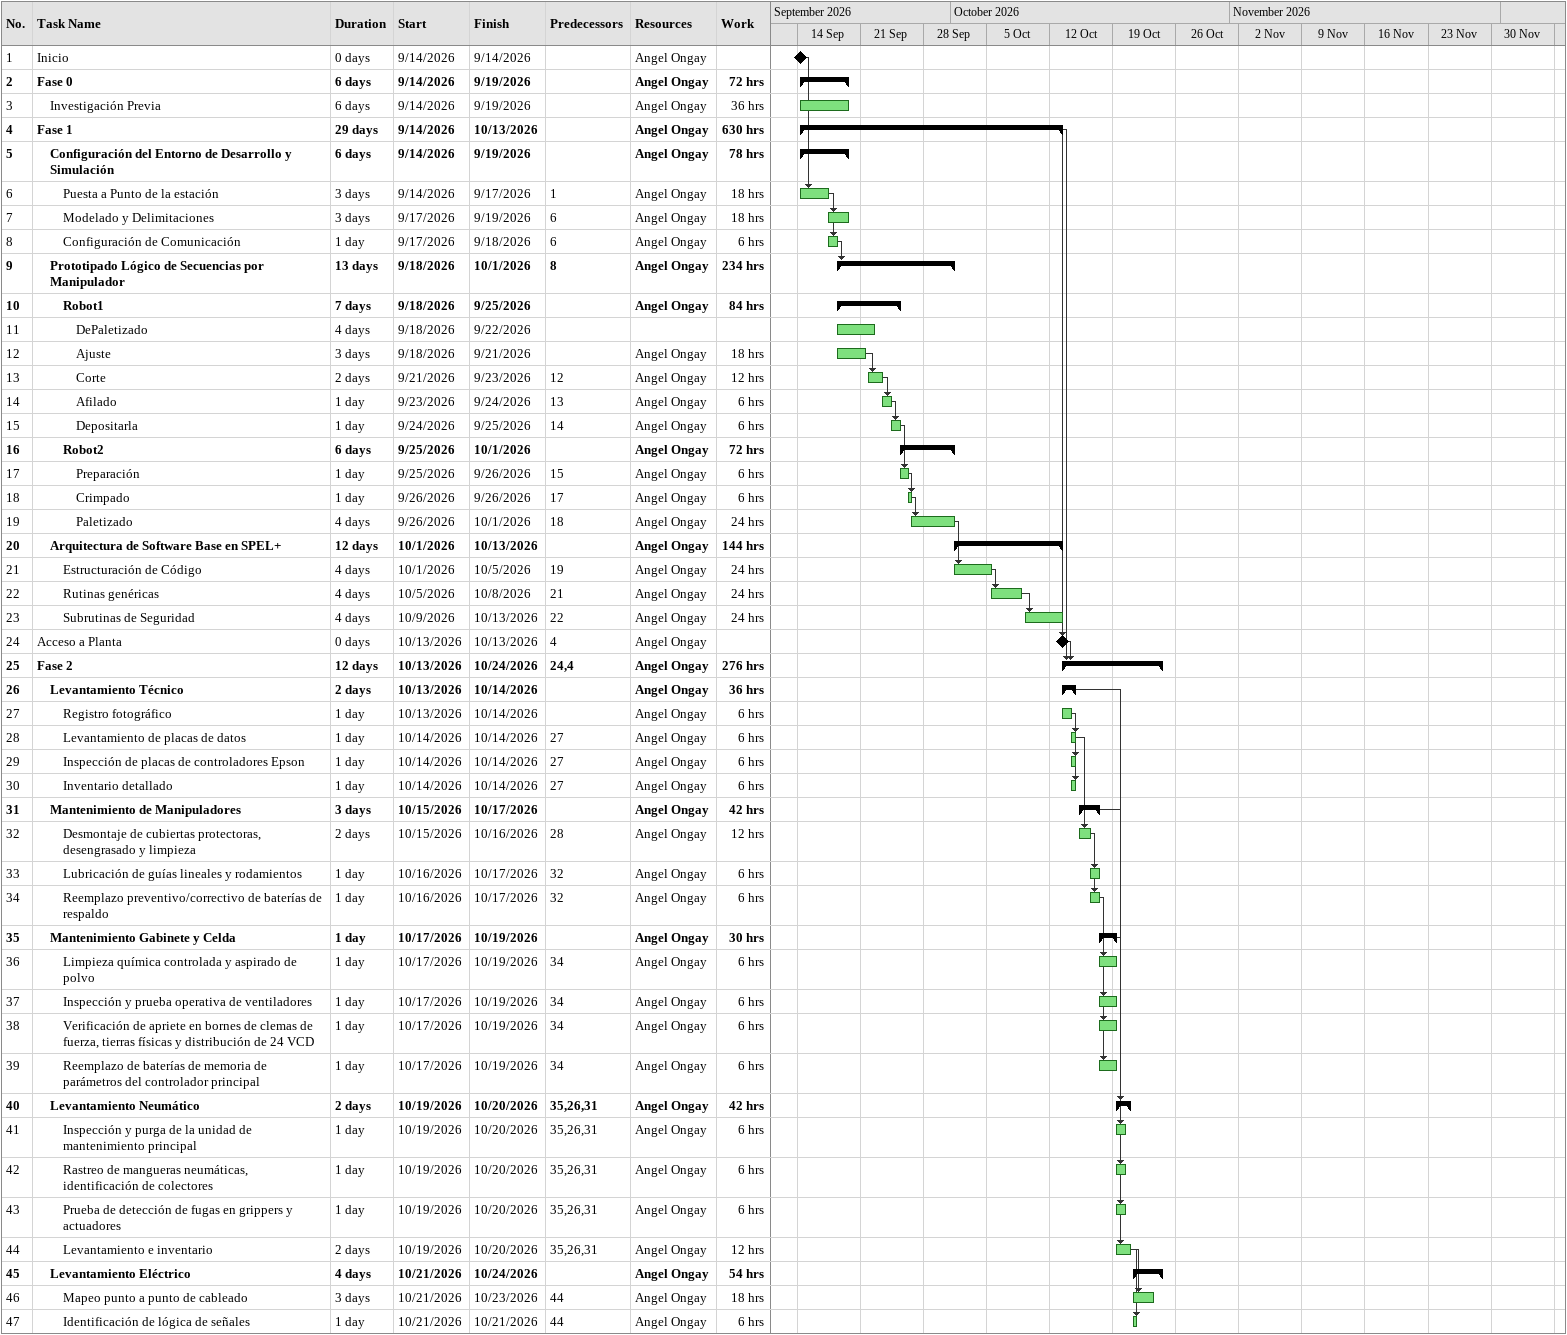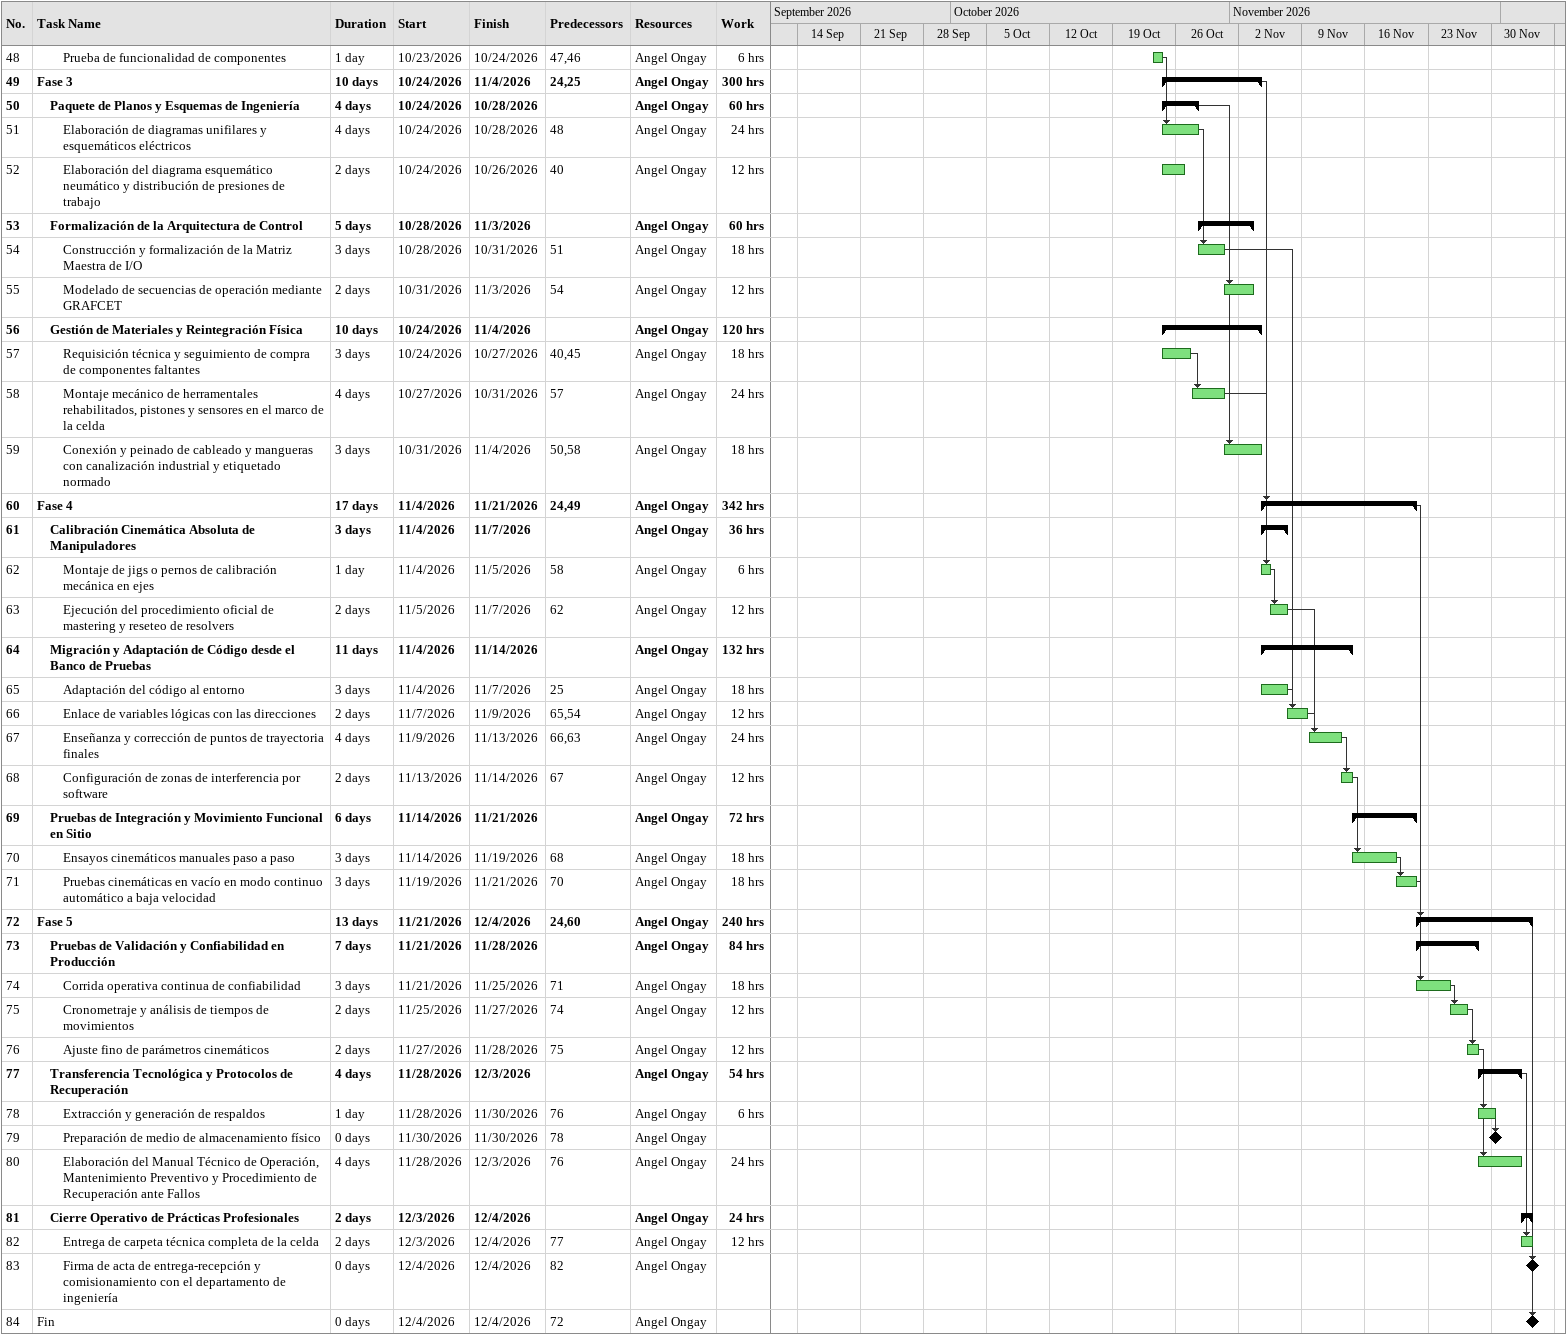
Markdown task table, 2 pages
| ID | Level | Task | Duration | Start | Finish | Predecessors | Resources | Work (h) |
|---|---|---|---|---|---|---|---|---|
| 1 | 1 | Inicio | 0d | 2026-09-14 | 2026-09-14 |  | Angel Ongay |  |
| 2 | 1 | **Fase 0** | 6d | 2026-09-14 | 2026-09-19 |  | Angel Ongay | 72 |
| 3 | 2 | Investigación Previa | 6d | 2026-09-14 | 2026-09-19 |  | Angel Ongay | 36 |
| 4 | 1 | **Fase 1** | 29d | 2026-09-14 | 2026-10-13 |  | Angel Ongay | 630 |
| 5 | 2 | **Configuración del Entorno de Desarrollo y Simulación** | 6d | 2026-09-14 | 2026-09-19 |  | Angel Ongay | 78 |
| 6 | 3 | Puesta a Punto de la estación | 3d | 2026-09-14 | 2026-09-17 | 1 | Angel Ongay | 18 |
| 7 | 3 | Modelado y Delimitaciones | 3d | 2026-09-17 | 2026-09-19 | 6 | Angel Ongay | 18 |
| 8 | 3 | Configuración de Comunicación | 1d | 2026-09-17 | 2026-09-18 | 6 | Angel Ongay | 6 |
| 9 | 2 | **Prototipado Lógico de Secuencias por Manipulador** | 13d | 2026-09-18 | 2026-10-01 | 8 | Angel Ongay | 234 |
| 10 | 3 | **Robot1** | 7d | 2026-09-18 | 2026-09-25 |  | Angel Ongay | 84 |
| 11 | 4 | DePaletizado | 4d | 2026-09-18 | 2026-09-22 |  |  |  |
| 12 | 4 | Ajuste | 3d | 2026-09-18 | 2026-09-21 |  | Angel Ongay | 18 |
| 13 | 4 | Corte | 2d | 2026-09-21 | 2026-09-23 | 12 | Angel Ongay | 12 |
| 14 | 4 | Afilado | 1d | 2026-09-23 | 2026-09-24 | 13 | Angel Ongay | 6 |
| 15 | 4 | Depositarla | 1d | 2026-09-24 | 2026-09-25 | 14 | Angel Ongay | 6 |
| 16 | 3 | **Robot2** | 6d | 2026-09-25 | 2026-10-01 |  | Angel Ongay | 72 |
| 17 | 4 | Preparación | 1d | 2026-09-25 | 2026-09-26 | 15 | Angel Ongay | 6 |
| 18 | 4 | Crimpado | 1d | 2026-09-26 | 2026-09-26 | 17 | Angel Ongay | 6 |
| 19 | 4 | Paletizado | 4d | 2026-09-26 | 2026-10-01 | 18 | Angel Ongay | 24 |
| 20 | 2 | **Arquitectura de Software Base en SPEL+** | 12d | 2026-10-01 | 2026-10-13 |  | Angel Ongay | 144 |
| 21 | 3 | Estructuración de Código | 4d | 2026-10-01 | 2026-10-05 | 19 | Angel Ongay | 24 |
| 22 | 3 | Rutinas genéricas | 4d | 2026-10-05 | 2026-10-08 | 21 | Angel Ongay | 24 |
| 23 | 3 | Subrutinas de Seguridad | 4d | 2026-10-09 | 2026-10-13 | 22 | Angel Ongay | 24 |
| 24 | 1 | Acceso a Planta | 0d | 2026-10-13 | 2026-10-13 | 4 | Angel Ongay |  |
| 25 | 1 | **Fase 2** | 12d | 2026-10-13 | 2026-10-24 | 24, 4 | Angel Ongay | 276 |
| 26 | 2 | **Levantamiento Técnico** | 2d | 2026-10-13 | 2026-10-14 |  | Angel Ongay | 36 |
| 27 | 3 | Registro fotográfico | 1d | 2026-10-13 | 2026-10-14 |  | Angel Ongay | 6 |
| 28 | 3 | Levantamiento de placas de datos | 1d | 2026-10-14 | 2026-10-14 | 27 | Angel Ongay | 6 |
| 29 | 3 | Inspección de placas de controladores Epson | 1d | 2026-10-14 | 2026-10-14 | 27 | Angel Ongay | 6 |
| 30 | 3 | Inventario detallado | 1d | 2026-10-14 | 2026-10-14 | 27 | Angel Ongay | 6 |
| 31 | 2 | **Mantenimiento de Manipuladores** | 3d | 2026-10-15 | 2026-10-17 |  | Angel Ongay | 42 |
| 32 | 3 | Desmontaje de cubiertas protectoras, desengrasado y limpieza | 2d | 2026-10-15 | 2026-10-16 | 28 | Angel Ongay | 12 |
| 33 | 3 | Lubricación de guías lineales y rodamientos | 1d | 2026-10-16 | 2026-10-17 | 32 | Angel Ongay | 6 |
| 34 | 3 | Reemplazo preventivo/correctivo de baterías de respaldo | 1d | 2026-10-16 | 2026-10-17 | 32 | Angel Ongay | 6 |
| 35 | 2 | **Mantenimiento Gabinete y Celda** | 1d | 2026-10-17 | 2026-10-19 |  | Angel Ongay | 30 |
| 36 | 3 | Limpieza química controlada y aspirado de polvo | 1d | 2026-10-17 | 2026-10-19 | 34 | Angel Ongay | 6 |
| 37 | 3 | Inspección y prueba operativa de ventiladores | 1d | 2026-10-17 | 2026-10-19 | 34 | Angel Ongay | 6 |
| 38 | 3 | Verificación de apriete en bornes de clemas de fuerza, tierras físicas y distribución de 24 VCD | 1d | 2026-10-17 | 2026-10-19 | 34 | Angel Ongay | 6 |
| 39 | 3 | Reemplazo de baterías de memoria de parámetros del controlador principal | 1d | 2026-10-17 | 2026-10-19 | 34 | Angel Ongay | 6 |
| 40 | 2 | **Levantamiento Neumático** | 2d | 2026-10-19 | 2026-10-20 | 35, 26, 31 | Angel Ongay | 42 |
| 41 | 3 | Inspección y purga de la unidad de mantenimiento principal | 1d | 2026-10-19 | 2026-10-20 | 35, 26, 31 | Angel Ongay | 6 |
| 42 | 3 | Rastreo de mangueras neumáticas, identificación de colectores | 1d | 2026-10-19 | 2026-10-20 | 35, 26, 31 | Angel Ongay | 6 |
| 43 | 3 | Prueba de detección de fugas en grippers y actuadores | 1d | 2026-10-19 | 2026-10-20 | 35, 26, 31 | Angel Ongay | 6 |
| 44 | 3 | Levantamiento e inventario | 2d | 2026-10-19 | 2026-10-20 | 35, 26, 31 | Angel Ongay | 12 |
| 45 | 2 | **Levantamiento Eléctrico** | 4d | 2026-10-21 | 2026-10-24 |  | Angel Ongay | 54 |
| 46 | 3 | Mapeo punto a punto de cableado | 3d | 2026-10-21 | 2026-10-23 | 44 | Angel Ongay | 18 |
| 47 | 3 | Identificación de lógica de señales | 1d | 2026-10-21 | 2026-10-21 | 44 | Angel Ongay | 6 |
| 48 | 3 | Prueba de funcionalidad de componentes | 1d | 2026-10-23 | 2026-10-24 | 47, 46 | Angel Ongay | 6 |
| 49 | 1 | **Fase 3** | 10d | 2026-10-24 | 2026-11-04 | 24, 25 | Angel Ongay | 300 |
| 50 | 2 | **Paquete de Planos y Esquemas de Ingeniería** | 4d | 2026-10-24 | 2026-10-28 |  | Angel Ongay | 60 |
| 51 | 3 | Elaboración de diagramas unifilares y esquemáticos eléctricos | 4d | 2026-10-24 | 2026-10-28 | 48 | Angel Ongay | 24 |
| 52 | 3 | Elaboración del diagrama esquemático neumático y distribución de presiones de trabajo | 2d | 2026-10-24 | 2026-10-26 | 40 | Angel Ongay | 12 |
| 53 | 2 | **Formalización de la Arquitectura de Control** | 5d | 2026-10-28 | 2026-11-03 |  | Angel Ongay | 60 |
| 54 | 3 | Construcción y formalización de la Matriz Maestra de I/O | 3d | 2026-10-28 | 2026-10-31 | 51 | Angel Ongay | 18 |
| 55 | 3 | Modelado de secuencias de operación mediante GRAFCET | 2d | 2026-10-31 | 2026-11-03 | 54 | Angel Ongay | 12 |
| 56 | 2 | **Gestión de Materiales y Reintegración Física** | 10d | 2026-10-24 | 2026-11-04 |  | Angel Ongay | 120 |
| 57 | 3 | Requisición técnica y seguimiento de compra de componentes faltantes | 3d | 2026-10-24 | 2026-10-27 | 40, 45 | Angel Ongay | 18 |
| 58 | 3 | Montaje mecánico de herramentales rehabilitados, pistones y sensores en el marco de la celda | 4d | 2026-10-27 | 2026-10-31 | 57 | Angel Ongay | 24 |
| 59 | 3 | Conexión y peinado de cableado y mangueras con canalización industrial y etiquetado normado | 3d | 2026-10-31 | 2026-11-04 | 50, 58 | Angel Ongay | 18 |
| 60 | 1 | **Fase 4** | 17d | 2026-11-04 | 2026-11-21 | 24, 49 | Angel Ongay | 342 |
| 61 | 2 | **Calibración Cinemática Absoluta de Manipuladores** | 3d | 2026-11-04 | 2026-11-07 |  | Angel Ongay | 36 |
| 62 | 3 | Montaje de jigs o pernos de calibración mecánica en ejes | 1d | 2026-11-04 | 2026-11-05 | 58 | Angel Ongay | 6 |
| 63 | 3 | Ejecución del procedimiento oficial de mastering y reseteo de resolvers | 2d | 2026-11-05 | 2026-11-07 | 62 | Angel Ongay | 12 |
| 64 | 2 | **Migración y Adaptación de Código desde el Banco de Pruebas** | 11d | 2026-11-04 | 2026-11-14 |  | Angel Ongay | 132 |
| 65 | 3 | Adaptación del código al entorno | 3d | 2026-11-04 | 2026-11-07 | 25 | Angel Ongay | 18 |
| 66 | 3 | Enlace de variables lógicas con las direcciones | 2d | 2026-11-07 | 2026-11-09 | 65, 54 | Angel Ongay | 12 |
| 67 | 3 | Enseñanza y corrección de puntos de trayectoria finales | 4d | 2026-11-09 | 2026-11-13 | 66, 63 | Angel Ongay | 24 |
| 68 | 3 | Configuración de zonas de interferencia por software | 2d | 2026-11-13 | 2026-11-14 | 67 | Angel Ongay | 12 |
| 69 | 2 | **Pruebas de Integración y Movimiento Funcional en Sitio** | 6d | 2026-11-14 | 2026-11-21 |  | Angel Ongay | 72 |
| 70 | 3 | Ensayos cinemáticos manuales paso a paso | 3d | 2026-11-14 | 2026-11-19 | 68 | Angel Ongay | 18 |
| 71 | 3 | Pruebas cinemáticas en vacío en modo continuo automático a baja velocidad | 3d | 2026-11-19 | 2026-11-21 | 70 | Angel Ongay | 18 |
| 72 | 1 | **Fase 5** | 13d | 2026-11-21 | 2026-12-04 | 24, 60 | Angel Ongay | 240 |
| 73 | 2 | **Pruebas de Validación y Confiabilidad en Producción** | 7d | 2026-11-21 | 2026-11-28 |  | Angel Ongay | 84 |
| 74 | 3 | Corrida operativa continua de confiabilidad | 3d | 2026-11-21 | 2026-11-25 | 71 | Angel Ongay | 18 |
| 75 | 3 | Cronometraje y análisis de tiempos de movimientos | 2d | 2026-11-25 | 2026-11-27 | 74 | Angel Ongay | 12 |
| 76 | 3 | Ajuste fino de parámetros cinemáticos | 2d | 2026-11-27 | 2026-11-28 | 75 | Angel Ongay | 12 |
| 77 | 2 | **Transferencia Tecnológica y Protocolos de Recuperación** | 4d | 2026-11-28 | 2026-12-03 |  | Angel Ongay | 54 |
| 78 | 3 | Extracción y generación de respaldos | 1d | 2026-11-28 | 2026-11-30 | 76 | Angel Ongay | 6 |
| 79 | 3 | Preparación de medio de almacenamiento físico | 0d | 2026-11-30 | 2026-11-30 | 78 | Angel Ongay |  |
| 80 | 3 | Elaboración del Manual Técnico de Operación, Mantenimiento Preventivo y Procedimiento de Recuperación ante Fallos | 4d | 2026-11-28 | 2026-12-03 | 76 | Angel Ongay | 24 |
| 81 | 2 | **Cierre Operativo de Prácticas Profesionales** | 2d | 2026-12-03 | 2026-12-04 |  | Angel Ongay | 24 |
| 82 | 3 | Entrega de carpeta técnica completa de la celda | 2d | 2026-12-03 | 2026-12-04 | 77 | Angel Ongay | 12 |
| 83 | 3 | Firma de acta de entrega-recepción y comisionamiento con el departamento de ingeniería | 0d | 2026-12-04 | 2026-12-04 | 82 | Angel Ongay |  |
| 84 | 1 | Fin | 0d | 2026-12-04 | 2026-12-04 | 72 | Angel Ongay |  |
